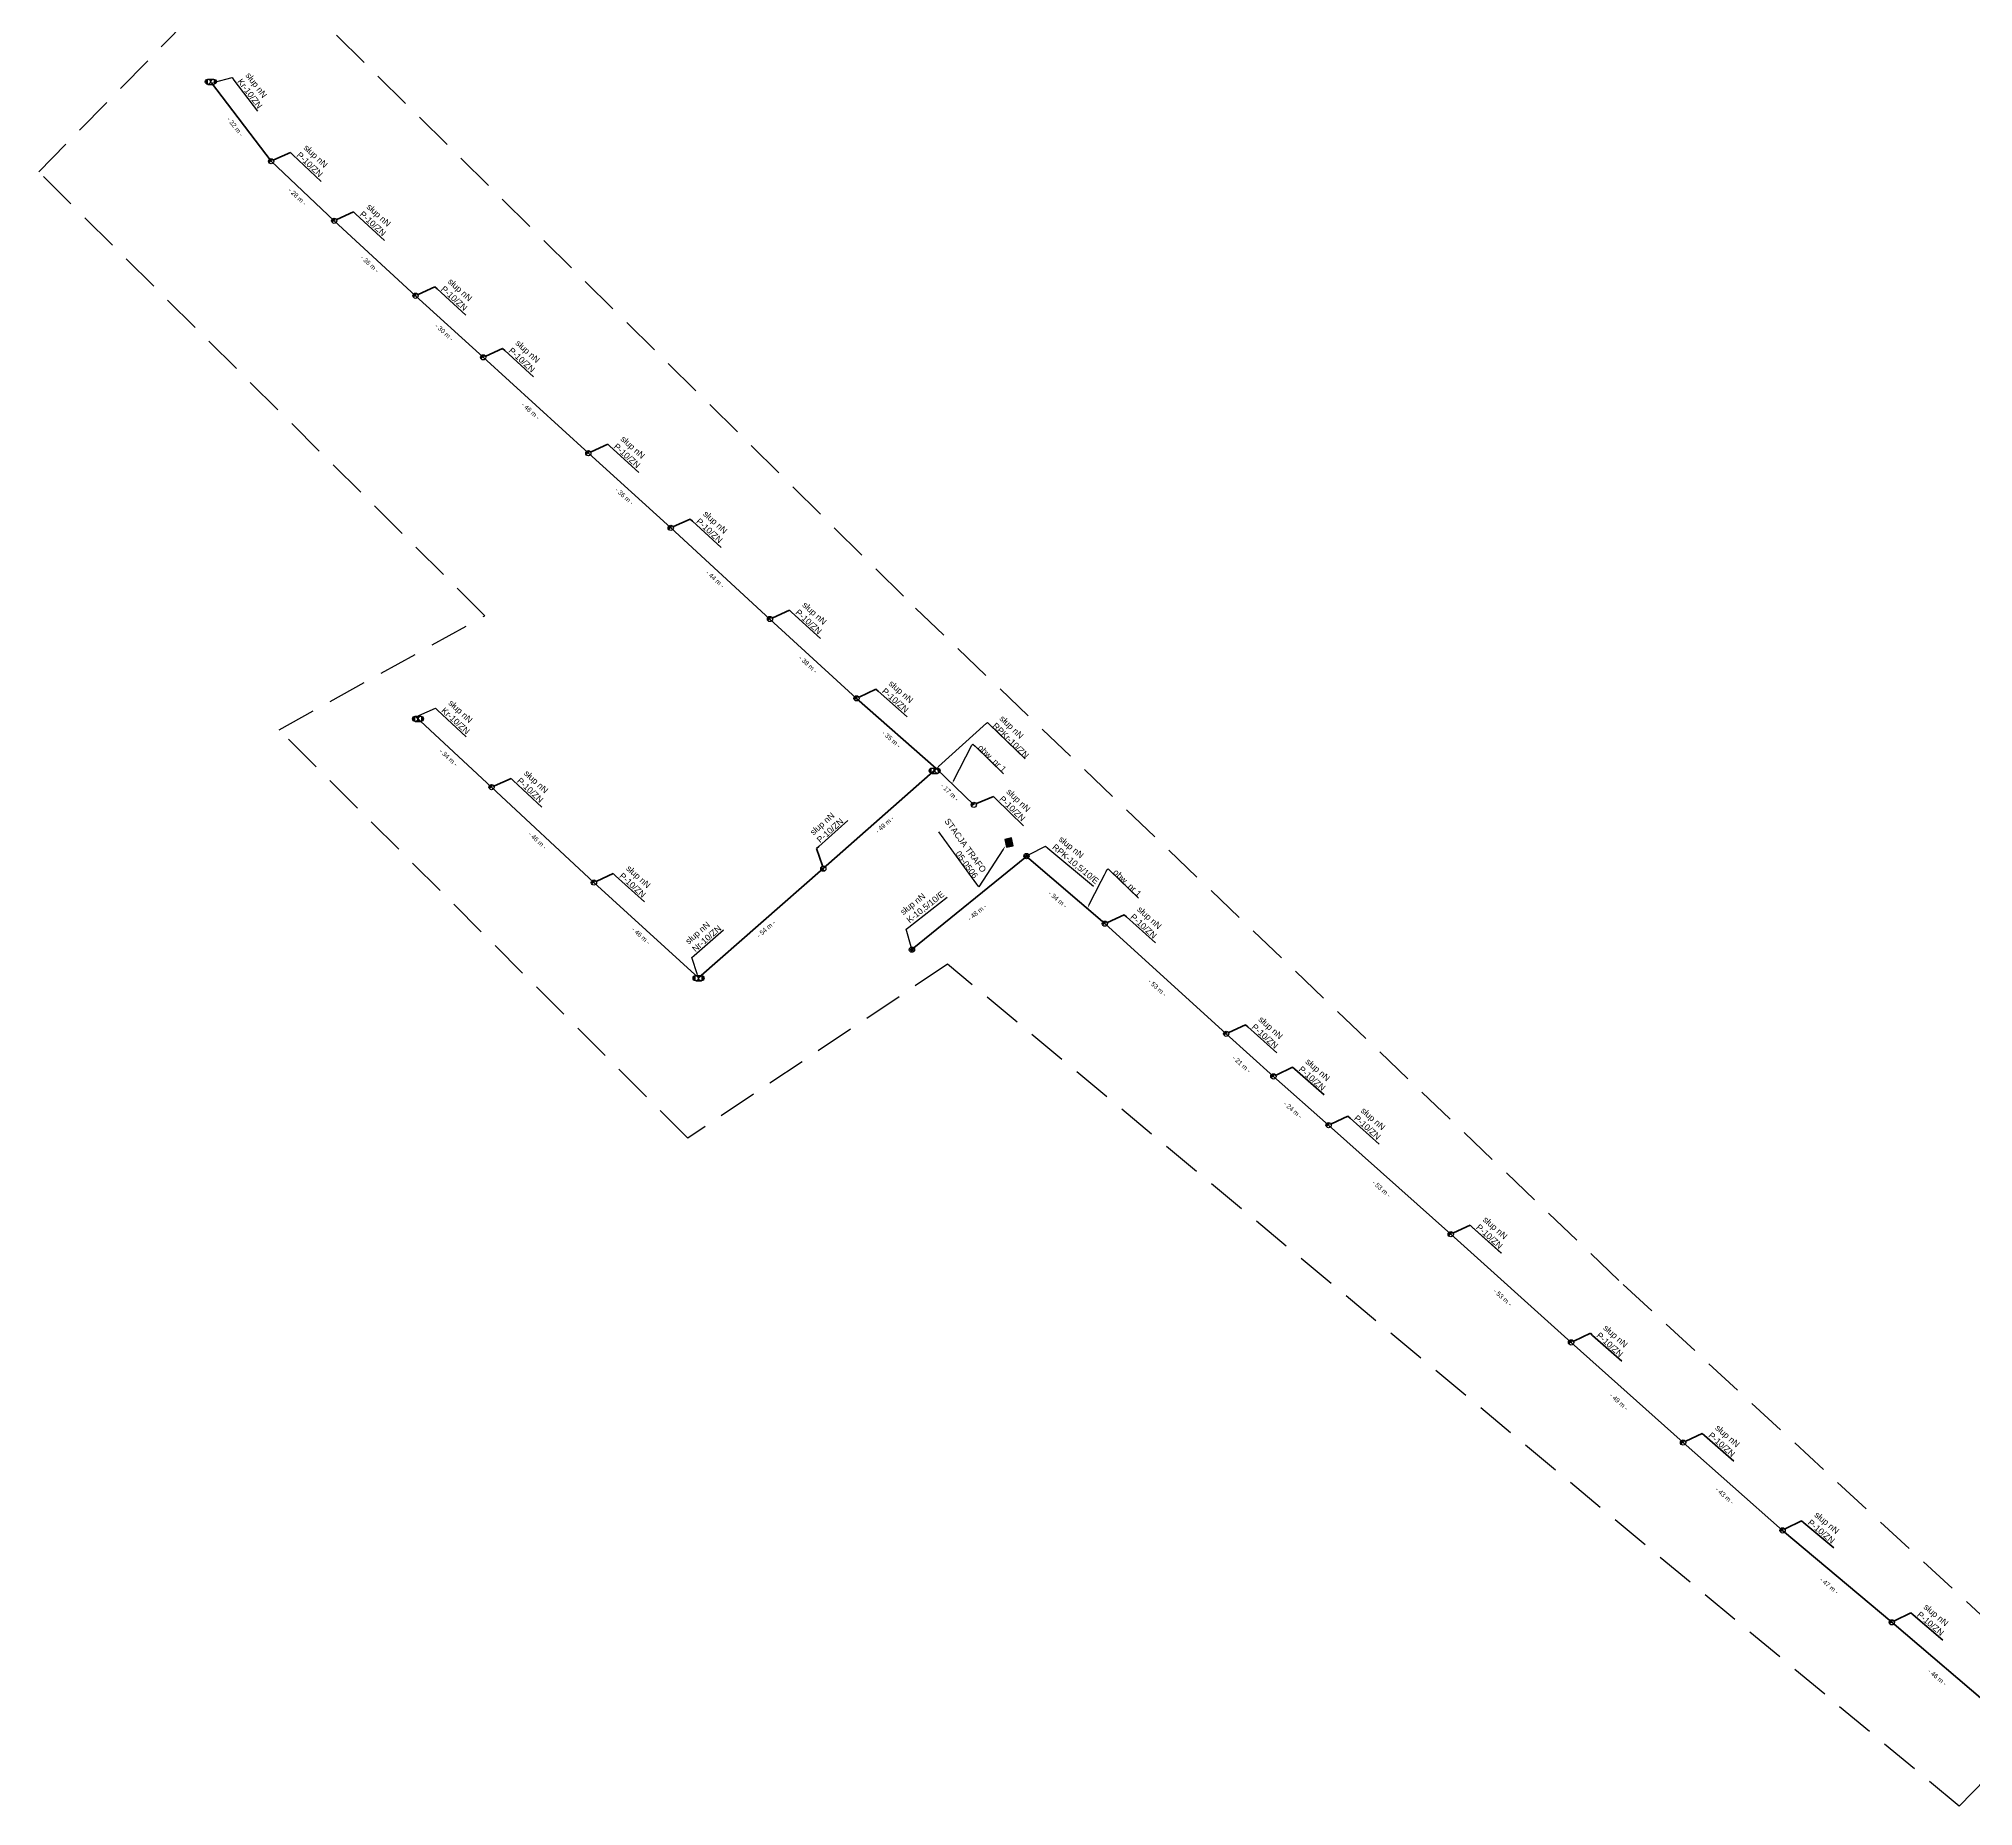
# Model space of a CAD drawing. Header units: millimetres. Extents: x 7530258 to 7533485, y 5764674 to 5768549.
# Drawn here: x 7530722 to 7531353, y 5767279 to 5767856 of the extents above; entities that cross this region are included whole.
import ezdxf
from ezdxf import colors
from ezdxf.entities.mleader import LeaderData, LeaderLine
from ezdxf.math import Vec2, Vec3

# ---------------------------------------------------------------- set-up
doc = ezdxf.new("R2010")
doc.units = ezdxf.units.MM
doc.linetypes.add('Celestynow_test|1_3', pattern=[1, 0.5, -0.5])
doc.linetypes.add('DASHED', pattern=[19.05, 12.7, -6.35])
for name, color, linetype, lineweight in [('!SN', 6, 'Celestynow_test|1_3', 70), ('!TELE', 3, 'Continuous', 50), ('!wymiary', 7, 'Continuous', 25)]:
    doc.layers.add(name, color=color, linetype=linetype, lineweight=lineweight)
for name, color, linetype in [('!trafo', 6, 'DASHED'), ('_arkusze model', 7, 'Continuous'), ('_MM LINIA Sn', 40, 'Continuous'), ('_MM opisy', 7, 'Continuous'), ('_MM slupy', 5, 'Continuous'), ('_mm trafo', 3, 'Continuous')]:
    doc.layers.add(name, color=color, linetype=linetype)
doc.layers.get('_arkusze model').off()
doc.styles.get("Standard").update_dxf_attribs({"font": 'ARIAL.TTF'})
doc.dimstyles.new('opis linie', dxfattribs={"dimtxt": 1.5, "dimasz": 0.18, "dimexe": 0.18, "dimexo": 0.0625, "dimgap": 2.5, "dimtad": 4, "dimdec": 0, "dimzin": 0, "dimdsep": 46, "dimtxsty": 'Standard', "dimcen": 0.09, "dimse1": 1, "dimse2": 1, "dimsd1": 1, "dimsd2": 1, "dimclrt": 256, "dimadec": 0, "dimazin": 0, "dimtfac": 1, "dimtdec": 0, "dimtofl": 0, "dimtmove": 0, "dimatfit": 3, "dimfxl": 1, "dimtfill": 1, "dimtolj": 1, "dimtzin": 0, "dimarcsym": 0})

# ---------------------------------------------------------------- blocks, each defined once
blk = doc.blocks.new('ZN')
at = {"layer": '_MM slupy', "transparency": 33554687}
h = blk.add_hatch(color=256, dxfattribs=at)
h.dxf.hatch_style = 1
h.paths.add_polyline_path([(0, -0.86), (0, 0.86, 1)])
at = {"layer": '_MM slupy'}
blk.add_circle((0, 0), 0.857, dxfattribs=at)
blk = doc.blocks.new('R')
at = {"layer": '_MM slupy', "transparency": 33554687}
h = blk.add_hatch(color=256, dxfattribs=at)
h.dxf.hatch_style = 1
h.paths.add_polyline_path([(-0.93, -0.86), (-0.93, 0.86, 1)])
h = blk.add_hatch(color=256, dxfattribs=at)
h.dxf.hatch_style = 1
h.paths.add_polyline_path([(0.93, 0.86), (0.93, -0.86, 1)])
at = {"layer": '_MM slupy'}
for points in [[(-0.93, 0.86), (0.93, 0.86)], [(-0.93, -0.86), (0.93, -0.86)]]:
    blk.add_lwpolyline(points, dxfattribs=at)
for centre in [(-0.93, 0), (0.93, 0)]:
    blk.add_circle(centre, 0.857, dxfattribs=at)
blk = doc.blocks.new('E')
at = {"layer": '_MM slupy'}
h = blk.add_hatch(color=256, dxfattribs=at)
h.dxf.hatch_style = 1
h.paths.add_polyline_path([(0.27, 0.37, 1), (-0.27, -0.37, 1)])
for radius in [0.857, 0.457]:
    blk.add_circle((0, 0), radius, dxfattribs=at)
blk = doc.blocks.new('*D461')
at = {"layer": '!wymiary', "insert": (7531199.52, 5767445.09), "char_height": 1.5, "attachment_point": 5, "rotation": 318.0394, "bg_fill": 3, "box_fill_scale": 1.1, "bg_fill_color": 9, "bg_fill_true_color": 13158600, "bg_fill_transparency": 0}
blk.add_mtext('\\A1;- 53 m -', dxfattribs=at)
blk = doc.blocks.new('*D462')
at = {"layer": '!wymiary', "insert": (7531237.43, 5767411.08), "char_height": 1.5, "attachment_point": 5, "rotation": 318.18304, "bg_fill": 3, "box_fill_scale": 1.1, "bg_fill_color": 9, "bg_fill_true_color": 13158600, "bg_fill_transparency": 0}
blk.add_mtext('\\A1;- 49 m -', dxfattribs=at)
blk = doc.blocks.new('*D463')
at = {"layer": '!wymiary', "insert": (7531271.96, 5767380.39), "char_height": 1.5, "attachment_point": 5, "rotation": 318.57517, "bg_fill": 3, "box_fill_scale": 1.1, "bg_fill_color": 9, "bg_fill_true_color": 13158600, "bg_fill_transparency": 0}
blk.add_mtext('\\A1;- 43 m -', dxfattribs=at)
blk = doc.blocks.new('*D464')
at = {"layer": '!wymiary', "insert": (7531306.1, 5767351.01), "char_height": 1.5, "attachment_point": 5, "rotation": 319.90305, "bg_fill": 3, "box_fill_scale": 1.1, "bg_fill_color": 9, "bg_fill_true_color": 13158600, "bg_fill_transparency": 0}
blk.add_mtext('\\A1;- 47 m -', dxfattribs=at)
blk = doc.blocks.new('*D465')
at = {"layer": '!wymiary', "insert": (7531341.34, 5767321.14), "char_height": 1.5, "attachment_point": 5, "rotation": 319.57216, "bg_fill": 3, "box_fill_scale": 1.1, "bg_fill_color": 9, "bg_fill_true_color": 13158600, "bg_fill_transparency": 0}
blk.add_mtext('\\A1;- 46 m -', dxfattribs=at)
blk = doc.blocks.new('*D493')
at = {"layer": '!wymiary', "insert": (7531027.98, 5767570.74), "char_height": 1.5, "attachment_point": 5, "rotation": 38.96023, "bg_fill": 3, "box_fill_scale": 1.1, "bg_fill_color": 9, "bg_fill_true_color": 13158600, "bg_fill_transparency": 0}
blk.add_mtext('\\A1;- 48 m -', dxfattribs=at)
blk = doc.blocks.new('*D494')
at = {"layer": '!wymiary', "insert": (7531054.31, 5767574.96), "char_height": 1.5, "attachment_point": 5, "rotation": 319.48484, "bg_fill": 3, "box_fill_scale": 1.1, "bg_fill_color": 9, "bg_fill_true_color": 13158600, "bg_fill_transparency": 0}
blk.add_mtext('\\A1;- 34 m -', dxfattribs=at)
blk = doc.blocks.new('*D495')
at = {"layer": '!wymiary', "insert": (7531086.81, 5767546.13), "char_height": 1.5, "attachment_point": 5, "rotation": 317.75892, "bg_fill": 3, "box_fill_scale": 1.1, "bg_fill_color": 9, "bg_fill_true_color": 13158600, "bg_fill_transparency": 0}
blk.add_mtext('\\A1;- 53 m -', dxfattribs=at)
blk = doc.blocks.new('*D496')
at = {"layer": '!wymiary', "insert": (7531114.32, 5767521.21), "char_height": 1.5, "attachment_point": 5, "rotation": 317.92544, "bg_fill": 3, "box_fill_scale": 1.1, "bg_fill_color": 9, "bg_fill_true_color": 13158600, "bg_fill_transparency": 0}
blk.add_mtext('\\A1;- 21 m -', dxfattribs=at)
blk = doc.blocks.new('*D497')
at = {"layer": '!wymiary', "insert": (7531131.06, 5767506.27), "char_height": 1.5, "attachment_point": 5, "rotation": 318.55449, "bg_fill": 3, "box_fill_scale": 1.1, "bg_fill_color": 9, "bg_fill_true_color": 13158600, "bg_fill_transparency": 0}
blk.add_mtext('\\A1;- 24 m -', dxfattribs=at)
blk = doc.blocks.new('*D498')
at = {"layer": '!wymiary', "insert": (7531159.97, 5767480.53), "char_height": 1.5, "attachment_point": 5, "rotation": 318.23374, "bg_fill": 3, "box_fill_scale": 1.1, "bg_fill_color": 9, "bg_fill_true_color": 13158600, "bg_fill_transparency": 0}
blk.add_mtext('\\A1;- 53 m -', dxfattribs=at)
blk = doc.blocks.new('*D499')
at = {"layer": '!wymiary', "insert": (7530997.84, 5767599.39), "char_height": 1.5, "attachment_point": 5, "rotation": 41.53535, "bg_fill": 3, "box_fill_scale": 1.1, "bg_fill_color": 9, "bg_fill_true_color": 13158600, "bg_fill_transparency": 0}
blk.add_mtext('\\A1;- 49 m -', dxfattribs=at)
blk = doc.blocks.new('*D500')
at = {"layer": '!wymiary', "insert": (7530959.11, 5767565.32), "char_height": 1.5, "attachment_point": 5, "rotation": 41.14366, "bg_fill": 3, "box_fill_scale": 1.1, "bg_fill_color": 9, "bg_fill_true_color": 13158600, "bg_fill_transparency": 0}
blk.add_mtext('\\A1;- 54 m -', dxfattribs=at)
blk = doc.blocks.new('*D501')
at = {"layer": '!wymiary', "insert": (7530918.33, 5767563.09), "char_height": 1.5, "attachment_point": 5, "rotation": 317.6601, "bg_fill": 3, "box_fill_scale": 1.1, "bg_fill_color": 9, "bg_fill_true_color": 13158600, "bg_fill_transparency": 0}
blk.add_mtext('\\A1;- 46 m -', dxfattribs=at)
blk = doc.blocks.new('*D502')
at = {"layer": '!wymiary', "insert": (7530884.56, 5767594.21), "char_height": 1.5, "attachment_point": 5, "rotation": 316.99898, "bg_fill": 3, "box_fill_scale": 1.1, "bg_fill_color": 9, "bg_fill_true_color": 13158600, "bg_fill_transparency": 0}
blk.add_mtext('\\A1;- 46 m -', dxfattribs=at)
blk = doc.blocks.new('*D503')
at = {"layer": '!wymiary', "insert": (7530855.52, 5767621.25), "char_height": 1.5, "attachment_point": 5, "rotation": 317.10507, "bg_fill": 3, "box_fill_scale": 1.1, "bg_fill_color": 9, "bg_fill_true_color": 13158600, "bg_fill_transparency": 0}
blk.add_mtext('\\A1;- 34 m -', dxfattribs=at)
blk = doc.blocks.new('*D504')
at = {"layer": '!wymiary', "insert": (7531019.07, 5767609.96), "char_height": 1.5, "attachment_point": 5, "rotation": 315.94394, "bg_fill": 3, "box_fill_scale": 1.1, "bg_fill_color": 9, "bg_fill_true_color": 13158600, "bg_fill_transparency": 0}
blk.add_mtext('\\A1;- 17 m -', dxfattribs=at)
blk = doc.blocks.new('*D505')
at = {"layer": '!wymiary', "insert": (7531000.03, 5767627.25), "char_height": 1.5, "attachment_point": 5, "rotation": 318.62303, "bg_fill": 3, "box_fill_scale": 1.1, "bg_fill_color": 9, "bg_fill_true_color": 13158600, "bg_fill_transparency": 0}
blk.add_mtext('\\A1;- 35 m -', dxfattribs=at)
blk = doc.blocks.new('*D506')
at = {"layer": '!wymiary', "insert": (7530972.85, 5767651.68), "char_height": 1.5, "attachment_point": 5, "rotation": 317.51845, "bg_fill": 3, "box_fill_scale": 1.1, "bg_fill_color": 9, "bg_fill_true_color": 13158600, "bg_fill_transparency": 0}
blk.add_mtext('\\A1;- 38 m -', dxfattribs=at)
blk = doc.blocks.new('*D507')
at = {"layer": '!wymiary', "insert": (7530942.54, 5767679.51), "char_height": 1.5, "attachment_point": 5, "rotation": 317.41951, "bg_fill": 3, "box_fill_scale": 1.1, "bg_fill_color": 9, "bg_fill_true_color": 13158600, "bg_fill_transparency": 0}
blk.add_mtext('\\A1;- 44 m -', dxfattribs=at)
blk = doc.blocks.new('*D508')
at = {"layer": '!wymiary', "insert": (7530912.91, 5767706.55), "char_height": 1.5, "attachment_point": 5, "rotation": 317.83148, "bg_fill": 3, "box_fill_scale": 1.1, "bg_fill_color": 9, "bg_fill_true_color": 13158600, "bg_fill_transparency": 0}
blk.add_mtext('\\A1;- 36 m -', dxfattribs=at)
blk = doc.blocks.new('*D509')
at = {"layer": '!wymiary', "insert": (7530882.3, 5767734.38), "char_height": 1.5, "attachment_point": 5, "rotation": 317.62148, "bg_fill": 3, "box_fill_scale": 1.1, "bg_fill_color": 9, "bg_fill_true_color": 13158600, "bg_fill_transparency": 0}
blk.add_mtext('\\A1;- 46 m -', dxfattribs=at)
blk = doc.blocks.new('*D510')
at = {"layer": '!wymiary', "insert": (7530854.11, 5767760.08), "char_height": 1.5, "attachment_point": 5, "rotation": 317.68703, "bg_fill": 3, "box_fill_scale": 1.1, "bg_fill_color": 9, "bg_fill_true_color": 13158600, "bg_fill_transparency": 0}
blk.add_mtext('\\A1;- 30 m -', dxfattribs=at)
blk = doc.blocks.new('*D511')
at = {"layer": '!wymiary', "insert": (7530829.79, 5767782.37), "char_height": 1.5, "attachment_point": 5, "rotation": 317.34271, "bg_fill": 3, "box_fill_scale": 1.1, "bg_fill_color": 9, "bg_fill_true_color": 13158600, "bg_fill_transparency": 0}
blk.add_mtext('\\A1;- 36 m -', dxfattribs=at)
blk = doc.blocks.new('*D512')
at = {"layer": '!wymiary', "insert": (7530806.2, 5767804.33), "char_height": 1.5, "attachment_point": 5, "rotation": 316.66392, "bg_fill": 3, "box_fill_scale": 1.1, "bg_fill_color": 9, "bg_fill_true_color": 13158600, "bg_fill_transparency": 0}
blk.add_mtext('\\A1;- 28 m -', dxfattribs=at)
blk = doc.blocks.new('*D513')
at = {"layer": '!wymiary', "insert": (7530785.9, 5767827.13), "char_height": 1.5, "attachment_point": 5, "rotation": 307.28798, "bg_fill": 3, "box_fill_scale": 1.1, "bg_fill_color": 9, "bg_fill_true_color": 13158600, "bg_fill_transparency": 0}
blk.add_mtext('\\A1;- 32 m -', dxfattribs=at)
blk = doc.blocks.new('trafo')
at = {"layer": '_mm trafo'}
h = blk.add_hatch(color=256, dxfattribs=at)
h.dxf.hatch_style = 1
h.paths.add_polyline_path([(-1.15, 1.02), (-0.52, -1.51), (1.64, -0.96), (1.01, 1.59)])
at = {"layer": '_MM LINIA Sn', "color": 2, "lineweight": 60}
for p, q in [((0.58, 0.02), (-0.43, 0.9)), ((-0.32, -0.23), (0.58, 0.02)), ((0.58, -0.92), (-0.32, -0.23)), ((0.55, -0.72), (0.41, -0.9)), ((0.41, -0.9), (0.58, -0.92)), ((0.58, -0.92), (0.55, -0.72))]:
    blk.add_line(p, q, dxfattribs=at)
at = {"layer": '_mm trafo', "flags": 128}
blk.add_lwpolyline([(-0.52, -1.52), (1.64, -0.96), (0.98, 1.58), (-1.17, 0.99), (-0.52, -1.52)], close=True, dxfattribs=at)
blk = doc.blocks.new('q')
at = {"layer": '_MM slupy'}
blk.add_blockref('ZN', (0, 0), dxfattribs=at)
at = {"layer": '_MM opisy'}
ml = blk.add_multileader_mtext('Standard', dxfattribs=at)
ml.set_content('\\pxql;słup nN\\PP-10/ZN', color=256)
ml.set_leader_properties()
ml.build(insert=Vec2(0, 0))
ml.multileader.update_dxf_attribs({"has_text_frame": 1, "text_left_attachment_type": 5, "text_right_attachment_type": 5, "dogleg_length": 1, "arrow_head_size": 1})
ctx = ml.context
ctx.base_point, ctx.char_height, ctx.arrow_head_size, ctx.landing_gap_size, ctx.plane_origin = Vec3(3.71, 6.41), 2, 1, 1, Vec3(1.72, -1.42)
ctx.left_attachment, ctx.right_attachment = 5, 5
notes = []
notes.append((ctx, [(0, (1, 1, 0), (2.71, 6.41), (1, 0), 1, [(0, [(0, 0), (2.71, 6.41)], 0, [])])]))
ctx.mtext.insert, ctx.mtext.flow_direction = Vec3(4.71, 12.21), 5
ctx.mtext.has_bg_fill, ctx.mtext.bg_color, ctx.mtext.bg_scale_factor, ctx.mtext.bg_transparency, ctx.mtext.use_window_bg_color = 1, -1023410175, 1, 0, 1
for ctx, leaders in notes:
    for number, flags, end, landing, length, lines in leaders:
        leader = LeaderData()
        leader.index, (leader.has_last_leader_line, leader.has_dogleg_vector, leader.attachment_direction) = number, flags
        leader.last_leader_point, leader.dogleg_vector, leader.dogleg_length = Vec3(end), Vec3(landing), length
        for number, points, colour, breaks in lines:
            line = LeaderLine()
            line.index, line.vertices, line.color, line.breaks = number, Vec3.list(points), colors.encode_raw_color(colour), breaks
            leader.lines.append(line)
        ctx.leaders.append(leader)

msp = doc.modelspace()

# ---------------------------------------------------------------- linework, layer by layer
at = {"layer": '!TELE'}
for points in [[(7530778.17, 5767841.43), (7530797.63, 5767815.88), (7530818.22, 5767796.45), (7530844.76, 5767771.99), (7530866.84, 5767751.89), (7530901.15, 5767720.59), (7530928.04, 5767696.23), (7530960.42, 5767666.48), (7530988.68, 5767640.6), (7531014.7, 5767617.68), (7531026.93, 5767605.85)], [(7530844.89, 5767634.56), (7530869.57, 5767611.63), (7530902.97, 5767580.48), (7530937.07, 5767549.41), (7530977.83, 5767585.02), (7531014.51, 5767617.52)], [(7531006.79, 5767558.77), (7531044.12, 5767588.95), (7531069.71, 5767567.08), (7531109.3, 5767531.13), (7531124.7, 5767517.23), (7531142.72, 5767501.32), (7531182.57, 5767465.73)], [(7531182.57, 5767465.73), (7531221.84, 5767430.42), (7531258.38, 5767397.73), (7531290.86, 5767369.07), (7531326.49, 5767339.07), (7531361.4, 5767309.33)]]:
    msp.add_lwpolyline(points, dxfattribs=at)
at = {"layer": '!trafo', "color": 3}
msp.add_lwpolyline([(7530721.79, 5767812.42), (7530791.83, 5767883.85), (7531007.96, 5767670.02), (7531238.84, 5767449.28), (7531383.66, 5767315.61), (7531348.52, 5767279.03), (7531018.4, 5767553.8), (7530933.62, 5767497.1), (7530800.23, 5767630.31), (7530867.37, 5767667.57), (7530721.79, 5767812.42)], dxfattribs=at)

# ---------------------------------------------------------------- next in the draw order: block references
at = {"layer": '!TELE'}
for p, rotation in [((7530797.63, 5767815.88), 316.6639227779016), ((7530844.76, 5767771.99), 317.6870336261786), ((7530901.15, 5767720.59), 317.8314753650439), ((7530928.04, 5767696.23), 317.4195092161975), ((7530960.42, 5767666.48), 317.5184534526086), ((7530988.68, 5767640.6), 318.6230271537826), ((7530869.57, 5767611.63), 316.9989771457243), ((7531026.93, 5767605.85), 315.9439383986301), ((7530977.83, 5767585.02), 41.53535478112362), ((7530902.97, 5767580.48), 317.6600979381357), ((7531069.71, 5767567.08), 317.7589162785411), ((7531109.3, 5767531.13), 317.9254417604307), ((7531182.57, 5767465.73), 318.0393995660793), ((7531221.84, 5767430.42), 318.1830387112024), ((7531258.38, 5767397.73), 318.5751675246434), ((7531290.86, 5767369.07), 319.9030542352093), ((7531326.49, 5767339.07), 319.5721600360374)]:
    msp.add_blockref('q', p, dxfattribs=dict(at, rotation=rotation))

# ---------------------------------------------------------------- next in the draw order: leaders
at = {"layer": '_MM opisy'}
ml = msp.add_multileader_mtext('Standard', dxfattribs=at)
ml.set_content('\\pxql;słup nN\\PKr-10/ZN', color=256)
ml.set_leader_properties()
ml.build(insert=Vec2(0, 0))
ml.multileader.update_dxf_attribs({"has_text_frame": 1, "text_left_attachment_type": 5, "text_right_attachment_type": 5, "dogleg_length": 1, "arrow_head_size": 1})
ctx = ml.context
ctx.base_point, ctx.char_height, ctx.arrow_head_size, ctx.landing_gap_size, ctx.plane_origin, ctx.plane_x_axis, ctx.plane_y_axis = Vec3(7530785.52, 5767842.36), 2, 1, 1, Vec3(7530778.08, 5767839.2), Vec3(0.605821, -0.795601), Vec3(0.795601, 0.605821)
ctx.left_attachment, ctx.right_attachment = 5, 5
notes = []
notes.append((ctx, [(0, (1, 1, 0), (7530784.91, 5767843.16), (0.605821, -0.795601), 1, [(0, [(7530778.17, 5767841.43), (7530784.91, 5767843.16)], 0, [])])]))
ctx.mtext.insert, ctx.mtext.text_direction, ctx.mtext.flow_direction = Vec3(7530790.74, 5767845.08), Vec3(0.605821, -0.795601), 5
ctx.mtext.has_bg_fill, ctx.mtext.bg_color, ctx.mtext.bg_scale_factor, ctx.mtext.bg_transparency, ctx.mtext.use_window_bg_color = 1, -1023410175, 1, 0, 1
ml = msp.add_multileader_mtext('Standard', dxfattribs=at)
ml.set_content('\\pxql;słup nN\\PKr-10/ZN', color=256)
ml.set_leader_properties()
ml.build(insert=Vec2(0, 0))
ml.multileader.update_dxf_attribs({"has_text_frame": 1, "text_left_attachment_type": 5, "text_right_attachment_type": 5, "dogleg_length": 1, "arrow_head_size": 1})
ctx = ml.context
ctx.base_point, ctx.char_height, ctx.arrow_head_size, ctx.landing_gap_size, ctx.plane_origin, ctx.plane_x_axis, ctx.plane_y_axis = Vec3(7530851.97, 5767636.73), 2, 1, 1, Vec3(7530845.18, 5767632.35), Vec3(0.732603, -0.680656), Vec3(0.680656, 0.732603)
ctx.left_attachment, ctx.right_attachment = 5, 5
notes.append((ctx, [(0, (1, 1, 0), (7530851.24, 5767637.41), (0.732603, -0.680656), 1, [(0, [(7530844.89, 5767634.56), (7530851.24, 5767637.41)], 0, [])])]))
ctx.mtext.insert, ctx.mtext.text_direction, ctx.mtext.flow_direction = Vec3(7530856.65, 5767640.3), Vec3(0.732603, -0.680656), 5
ctx.mtext.has_bg_fill, ctx.mtext.bg_color, ctx.mtext.bg_scale_factor, ctx.mtext.bg_transparency, ctx.mtext.use_window_bg_color = 1, -1023410175, 1, 0, 1
ml = msp.add_multileader_mtext('Standard', dxfattribs=at)
ml.set_content('\\pxql;słup nN\\PK-10,5/10/E', color=256)
ml.set_leader_properties()
ml.build(insert=Vec2(0, 0))
ml.multileader.update_dxf_attribs({"has_text_frame": 1, "text_left_attachment_type": 5, "text_right_attachment_type": 5, "dogleg_length": 1, "arrow_head_size": 1})
ctx = ml.context
ctx.base_point, ctx.char_height, ctx.arrow_head_size, ctx.landing_gap_size, ctx.plane_origin, ctx.plane_x_axis, ctx.plane_y_axis = Vec3(7531005.7, 5767565.91), 2, 1, 1, Vec3(7531008.97, 5767558.53), Vec3(0.785571, 0.618772), Vec3(-0.618772, 0.785571)
ctx.left_attachment, ctx.right_attachment = 5, 5
notes.append((ctx, [(0, (1, 1, 0), (7531004.91, 5767565.29), (0.785571, 0.618772), 1, [(0, [(7531006.75, 5767558.58), (7531004.91, 5767565.29)], 0, [])])]))
ctx.mtext.insert, ctx.mtext.text_direction, ctx.mtext.flow_direction = Vec3(7531002.67, 5767571.37), Vec3(0.785571, 0.618772), 5
ctx.mtext.has_bg_fill, ctx.mtext.bg_color, ctx.mtext.bg_scale_factor, ctx.mtext.bg_transparency, ctx.mtext.use_window_bg_color = 1, -1023410175, 1, 0, 1
ml = msp.add_multileader_mtext('Standard', dxfattribs=at)
ml.set_content('\\pxql;słup nN\\PNr-10/ZN', color=256)
ml.set_leader_properties()
ml.build(insert=Vec2(0, 0))
ml.multileader.update_dxf_attribs({"has_text_frame": 1, "text_left_attachment_type": 5, "text_right_attachment_type": 5, "dogleg_length": 1, "arrow_head_size": 1})
ctx = ml.context
ctx.base_point, ctx.char_height, ctx.arrow_head_size, ctx.landing_gap_size, ctx.plane_origin, ctx.plane_x_axis, ctx.plane_y_axis = Vec3(7530935.65, 5767556.68), 2, 1, 1, Vec3(7530939.3, 5767549.47), Vec3(0.753062, 0.657949), Vec3(-0.657949, 0.753062)
ctx.left_attachment, ctx.right_attachment = 5, 5
notes.append((ctx, [(0, (1, 1, 0), (7530934.9, 5767556.02), (0.753062, 0.657949), 1, [(0, [(7530937.07, 5767549.41), (7530934.9, 5767556.02)], 0, [])])]))
ctx.mtext.insert, ctx.mtext.text_direction, ctx.mtext.flow_direction = Vec3(7530932.59, 5767561.7), Vec3(0.753062, 0.657949), 5
ctx.mtext.has_bg_fill, ctx.mtext.bg_color, ctx.mtext.bg_scale_factor, ctx.mtext.bg_transparency, ctx.mtext.use_window_bg_color = 1, -1023410175, 1, 0, 1
for ctx, leaders in notes:
    for number, flags, end, landing, length, lines in leaders:
        leader = LeaderData()
        leader.index, (leader.has_last_leader_line, leader.has_dogleg_vector, leader.attachment_direction) = number, flags
        leader.last_leader_point, leader.dogleg_vector, leader.dogleg_length = Vec3(end), Vec3(landing), length
        for number, points, colour, breaks in lines:
            line = LeaderLine()
            line.index, line.vertices, line.color, line.breaks = number, Vec3.list(points), colors.encode_raw_color(colour), breaks
            leader.lines.append(line)
        ctx.leaders.append(leader)

# ---------------------------------------------------------------- next in the draw order: block references
at = {"layer": '!SN'}
for p in [(7530777.93, 5767841.8), (7530845.57, 5767633.91), (7530937.11, 5767549.28)]:
    msp.add_blockref('R', p, dxfattribs=at)
at = {"layer": '!TELE'}
for p, rotation in [((7530818.22, 5767796.45), 317.3427073781874), ((7530866.84, 5767751.89), 317.621475082281), ((7531124.7, 5767517.23), 318.5544883896465), ((7531182.57, 5767465.73), 318.2337448215395)]:
    msp.add_blockref('q', p, dxfattribs=dict(at, rotation=rotation))
at = {"rotation": 38.22648709086728}
msp.add_blockref('E', (7531006.75, 5767558.58), dxfattribs=at)

# ---------------------------------------------------------------- next in the draw order: leaders
at = {"layer": '_MM opisy'}
ml = msp.add_multileader_mtext('Standard', dxfattribs=at)
ml.set_content('\\pxql;słup nN\\PRPKr-10/ZN', color=256)
ml.set_leader_properties()
ml.build(insert=Vec2(0, 0))
ml.multileader.update_dxf_attribs({"has_text_frame": 1, "text_left_attachment_type": 5, "text_right_attachment_type": 5, "dogleg_length": 1, "arrow_head_size": 1})
ctx = ml.context
ctx.base_point, ctx.char_height, ctx.arrow_head_size, ctx.landing_gap_size, ctx.plane_origin, ctx.plane_x_axis, ctx.plane_y_axis = Vec3(7531032.08, 5767632.05), 2, 1, 1, Vec3(7531014.95, 5767615.47), Vec3(0.71866, -0.695362), Vec3(0.695362, 0.71866)
ctx.left_attachment, ctx.right_attachment = 5, 5
notes = []
notes.append((ctx, [(0, (1, 1, 0), (7531031.36, 5767632.75), (0.71866, -0.695362), 1, [(0, [(7531014.7, 5767617.68), (7531031.08, 5767632.46)], 0, [])])]))
ctx.mtext.insert, ctx.mtext.text_direction, ctx.mtext.flow_direction = Vec3(7531036.55, 5767635.24), Vec3(0.71866, -0.695362), 5
ctx.mtext.has_bg_fill, ctx.mtext.bg_color, ctx.mtext.bg_scale_factor, ctx.mtext.bg_transparency, ctx.mtext.use_window_bg_color = 1, -1023410175, 1, 0, 1
ml = msp.add_multileader_mtext('Standard', dxfattribs=at)
ml.set_content('\\pxql;słup nN\\PRPK-10,5/10/E', color=256)
ml.set_leader_properties()
ml.build(insert=Vec2(0, 0))
ml.multileader.update_dxf_attribs({"has_text_frame": 1, "text_left_attachment_type": 5, "text_right_attachment_type": 5, "dogleg_length": 1, "arrow_head_size": 1})
ctx = ml.context
ctx.base_point, ctx.char_height, ctx.arrow_head_size, ctx.landing_gap_size, ctx.plane_origin, ctx.plane_x_axis, ctx.plane_y_axis = Vec3(7531051.05, 5767591.7), 2, 1, 1, Vec3(7531044.53, 5767586.94), Vec3(0.771086, -0.63673), Vec3(0.63673, 0.771086)
ctx.left_attachment, ctx.right_attachment = 5, 5
notes.append((ctx, [(0, (1, 1, 0), (7531050.28, 5767592.34), (0.771086, -0.63673), 1, [(0, [(7531044.11, 5767589.13), (7531050.28, 5767592.34)], 0, [])])]))
ctx.mtext.insert, ctx.mtext.text_direction, ctx.mtext.flow_direction = Vec3(7531055.74, 5767595.82), Vec3(0.771086, -0.63673), 5
ctx.mtext.has_bg_fill, ctx.mtext.bg_color, ctx.mtext.bg_scale_factor, ctx.mtext.bg_transparency, ctx.mtext.use_window_bg_color = 1, -1023410175, 1, 0, 1
for ctx, leaders in notes:
    for number, flags, end, landing, length, lines in leaders:
        leader = LeaderData()
        leader.index, (leader.has_last_leader_line, leader.has_dogleg_vector, leader.attachment_direction) = number, flags
        leader.last_leader_point, leader.dogleg_vector, leader.dogleg_length = Vec3(end), Vec3(landing), length
        for number, points, colour, breaks in lines:
            line = LeaderLine()
            line.index, line.vertices, line.color, line.breaks = number, Vec3.list(points), colors.encode_raw_color(colour), breaks
            leader.lines.append(line)
        ctx.leaders.append(leader)

# ---------------------------------------------------------------- next in the draw order: block references
at = {"layer": '!SN'}
msp.add_blockref('R', (7531014.16, 5767616.97), dxfattribs=at)
at = {"layer": '!TELE', "rotation": 318.2337448215395}
msp.add_blockref('q', (7531142.72, 5767501.32), dxfattribs=at)
at = {"rotation": 320.4515511009865}
msp.add_blockref('E', (7531044.11, 5767589.13), dxfattribs=at)

# ---------------------------------------------------------------- next in the draw order: dimensions: what is measured, and where the dimension line sits
at = {"layer": '!wymiary'}
dim = msp.add_aligned_dim(p1=(7531182.57, 5767465.73), p2=(7531221.84, 5767430.42), distance=-0.75, dimstyle='opis linie', override={"dimpost": '- <> m -'}, dxfattribs=at)
dim.commit()
dim.dimension.update_dxf_attribs({"geometry": '*D461', "text_midpoint": (7531199.52, 5767445.09)})

# ---------------------------------------------------------------- next in the draw order: dimensions: what is measured, and where the dimension line sits
for p1, p2, picture, middle in [((7531006.79, 5767558.77), (7531044.12, 5767588.95), '*D493', (7531027.98, 5767570.74)), ((7531221.84, 5767430.42), (7531258.38, 5767397.73), '*D462', (7531237.43, 5767411.08))]:
    dim = msp.add_aligned_dim(p1=p1, p2=p2, distance=-0.75, dimstyle='opis linie', override={"dimpost": '- <> m -'}, dxfattribs=at)
    dim.commit()
    dim.dimension.update_dxf_attribs({"geometry": picture, "text_midpoint": middle})

# ---------------------------------------------------------------- next in the draw order: block references
at = {"layer": '_arkusze model', "rotation": 357.3066721443945}
msp.add_blockref('trafo', (7531038.22, 5767593.54), dxfattribs=at)

# ---------------------------------------------------------------- next in the draw order: dimensions: what is measured, and where the dimension line sits
at = {"layer": '!wymiary'}
for p1, p2, picture, middle in [((7531014.51, 5767617.52), (7530977.83, 5767585.02), '*D499', (7530997.84, 5767599.39)), ((7531044.12, 5767588.95), (7531069.71, 5767567.08), '*D494', (7531054.31, 5767574.96)), ((7531258.38, 5767397.73), (7531290.86, 5767369.07), '*D463', (7531271.96, 5767380.39))]:
    dim = msp.add_aligned_dim(p1=p1, p2=p2, distance=-0.75, dimstyle='opis linie', override={"dimpost": '- <> m -'}, dxfattribs=at)
    dim.commit()
    dim.dimension.update_dxf_attribs({"geometry": picture, "text_midpoint": middle})

# ---------------------------------------------------------------- next in the draw order: dimensions: what is measured, and where the dimension line sits
for p1, p2, picture, middle in [((7531026.93, 5767605.85), (7531014.7, 5767617.68), '*D504', (7531019.07, 5767609.96)), ((7530977.83, 5767585.02), (7530937.07, 5767549.41), '*D500', (7530959.11, 5767565.32)), ((7531069.71, 5767567.08), (7531109.3, 5767531.13), '*D495', (7531086.81, 5767546.13)), ((7531290.86, 5767369.07), (7531326.49, 5767339.07), '*D464', (7531306.1, 5767351.01))]:
    dim = msp.add_aligned_dim(p1=p1, p2=p2, distance=-0.75, dimstyle='opis linie', override={"dimpost": '- <> m -'}, dxfattribs=at)
    dim.commit()
    dim.dimension.update_dxf_attribs({"geometry": picture, "text_midpoint": middle})

# ---------------------------------------------------------------- next in the draw order: leaders
at = {"layer": '_MM opisy', "color": 1}
ml = msp.add_multileader_mtext('Standard', dxfattribs=at)
ml.set_content('\\pxql;obw. nr 1', color=256)
ml.set_leader_properties()
ml.build(insert=Vec2(0, 0))
ml.multileader.update_dxf_attribs({"has_text_frame": 1, "text_left_attachment_type": 5, "text_right_attachment_type": 5, "dogleg_length": 1, "arrow_head_size": 1})
ctx = ml.context
ctx.base_point, ctx.char_height, ctx.arrow_head_size, ctx.landing_gap_size, ctx.plane_origin, ctx.plane_x_axis, ctx.plane_y_axis = Vec3(7531071.48, 5767584.29), 2, 1, 1, Vec3(7531054.35, 5767567.71), Vec3(0.71866, -0.695362), Vec3(0.695362, 0.71866)
ctx.left_attachment, ctx.right_attachment = 5, 5
notes = []
notes.append((ctx, [(0, (1, 1, 0), (7531070.76, 5767584.99), (0.71866, -0.695362), 1, [(0, [(7531064.05, 5767572.17), (7531070.48, 5767584.7)], 0, [])])]))
ctx.mtext.insert, ctx.mtext.text_direction, ctx.mtext.rotation, ctx.mtext.flow_direction = Vec3(7531073.62, 5767585.06), Vec3(0.71866, -0.695362), 3.943466, 5
ctx.mtext.has_bg_fill, ctx.mtext.bg_color, ctx.mtext.bg_scale_factor, ctx.mtext.bg_transparency, ctx.mtext.use_window_bg_color = 1, -1023410175, 1, 0, 1
at = {"layer": '_mm trafo', "color": 3}
ml = msp.add_multileader_mtext('Standard', dxfattribs=at)
ml.set_content('STACJA TRAFO\\P05-0506', color=3)
ml.set_leader_properties()
ml.build(insert=Vec2(0, 0))
ml.multileader.update_dxf_attribs({"has_text_frame": 1, "text_left_attachment_type": 5, "text_right_attachment_type": 5, "dogleg_length": 1, "arrow_head_size": 1.5})
ctx = ml.context
ctx.base_point, ctx.char_height, ctx.arrow_head_size, ctx.plane_origin, ctx.plane_x_axis, ctx.plane_y_axis = Vec3(7531013.45, 5767599.93), 2, 1.5, Vec3(7531013.88, 5767572.01), Vec3(0.586772, -0.809752), Vec3(0.809752, 0.586772)
ctx.left_attachment, ctx.right_attachment, ctx.text_align_type, ctx.attachment_type = 5, 5, 2, 2
notes.append((ctx, [(0, (1, 1, 0), (7531028.53, 5767579.11), (-0.586772, 0.809752), 1, [(0, [(7531037.23, 5767592.37)], 0, [])])]))
ctx.mtext.insert, ctx.mtext.text_direction, ctx.mtext.rotation, ctx.mtext.alignment, ctx.mtext.flow_direction = Vec3(7531031.15, 5767584.72), Vec3(0.586772, -0.809752), 5.120787, 3, 5
ctx.mtext.has_bg_fill, ctx.mtext.bg_color, ctx.mtext.bg_scale_factor, ctx.mtext.bg_transparency, ctx.mtext.use_window_bg_color = 1, -1073741824, 1, 0, 1
for ctx, leaders in notes:
    for number, flags, end, landing, length, lines in leaders:
        leader = LeaderData()
        leader.index, (leader.has_last_leader_line, leader.has_dogleg_vector, leader.attachment_direction) = number, flags
        leader.last_leader_point, leader.dogleg_vector, leader.dogleg_length = Vec3(end), Vec3(landing), length
        for number, points, colour, breaks in lines:
            line = LeaderLine()
            line.index, line.vertices, line.color, line.breaks = number, Vec3.list(points), colors.encode_raw_color(colour), breaks
            leader.lines.append(line)
        ctx.leaders.append(leader)

# ---------------------------------------------------------------- next in the draw order: dimensions: what is measured, and where the dimension line sits
at = {"layer": '!wymiary'}
for p1, p2, picture, middle in [((7531014.7, 5767617.68), (7530988.68, 5767640.6), '*D505', (7531000.03, 5767627.25)), ((7530937.07, 5767549.41), (7530902.97, 5767580.48), '*D501', (7530918.33, 5767563.09)), ((7531109.3, 5767531.13), (7531124.7, 5767517.23), '*D496', (7531114.32, 5767521.21)), ((7531326.49, 5767339.07), (7531361.4, 5767309.33), '*D465', (7531341.34, 5767321.14))]:
    dim = msp.add_aligned_dim(p1=p1, p2=p2, distance=-0.75, dimstyle='opis linie', override={"dimpost": '- <> m -'}, dxfattribs=at)
    dim.commit()
    dim.dimension.update_dxf_attribs({"geometry": picture, "text_midpoint": middle})

# ---------------------------------------------------------------- next in the draw order: leaders
at = {"layer": '_MM opisy', "color": 1}
ml = msp.add_multileader_mtext('Standard', dxfattribs=at)
ml.set_content('\\pxql;obw. nr 1', color=256)
ml.set_leader_properties()
ml.build(insert=Vec2(0, 0))
ml.multileader.update_dxf_attribs({"has_text_frame": 1, "text_left_attachment_type": 5, "text_right_attachment_type": 5, "dogleg_length": 1, "arrow_head_size": 1})
ctx = ml.context
ctx.base_point, ctx.char_height, ctx.arrow_head_size, ctx.landing_gap_size, ctx.plane_origin, ctx.plane_x_axis, ctx.plane_y_axis = Vec3(7531027.33, 5767624.94), 2, 1, 1, Vec3(7531010.2, 5767608.35), Vec3(0.71866, -0.695362), Vec3(0.695362, 0.71866)
ctx.left_attachment, ctx.right_attachment = 5, 5
notes = []
notes.append((ctx, [(0, (1, 1, 0), (7531026.61, 5767625.64), (0.71866, -0.695362), 1, [(0, [(7531019.9, 5767612.82), (7531026.34, 5767625.35)], 0, [])])]))
ctx.mtext.insert, ctx.mtext.text_direction, ctx.mtext.rotation, ctx.mtext.flow_direction = Vec3(7531029.47, 5767625.71), Vec3(0.71866, -0.695362), 3.943466, 5
ctx.mtext.has_bg_fill, ctx.mtext.bg_color, ctx.mtext.bg_scale_factor, ctx.mtext.bg_transparency, ctx.mtext.use_window_bg_color = 1, -1023410175, 1, 0, 1
for ctx, leaders in notes:
    for number, flags, end, landing, length, lines in leaders:
        leader = LeaderData()
        leader.index, (leader.has_last_leader_line, leader.has_dogleg_vector, leader.attachment_direction) = number, flags
        leader.last_leader_point, leader.dogleg_vector, leader.dogleg_length = Vec3(end), Vec3(landing), length
        for number, points, colour, breaks in lines:
            line = LeaderLine()
            line.index, line.vertices, line.color, line.breaks = number, Vec3.list(points), colors.encode_raw_color(colour), breaks
            leader.lines.append(line)
        ctx.leaders.append(leader)

# ---------------------------------------------------------------- next in the draw order: dimensions: what is measured, and where the dimension line sits
at = {"layer": '!wymiary'}
for p1, p2, picture, middle in [((7530988.68, 5767640.6), (7530960.42, 5767666.48), '*D506', (7530972.85, 5767651.68)), ((7530902.97, 5767580.48), (7530869.57, 5767611.63), '*D502', (7530884.56, 5767594.21)), ((7531124.7, 5767517.23), (7531142.72, 5767501.32), '*D497', (7531131.06, 5767506.27))]:
    dim = msp.add_aligned_dim(p1=p1, p2=p2, distance=-0.75, dimstyle='opis linie', override={"dimpost": '- <> m -'}, dxfattribs=at)
    dim.commit()
    dim.dimension.update_dxf_attribs({"geometry": picture, "text_midpoint": middle})

# ---------------------------------------------------------------- next in the draw order: dimensions: what is measured, and where the dimension line sits
for p1, p2, picture, middle in [((7530960.42, 5767666.48), (7530928.04, 5767696.23), '*D507', (7530942.54, 5767679.51)), ((7530869.57, 5767611.63), (7530844.89, 5767634.56), '*D503', (7530855.52, 5767621.25)), ((7531142.72, 5767501.32), (7531182.57, 5767465.73), '*D498', (7531159.97, 5767480.53))]:
    dim = msp.add_aligned_dim(p1=p1, p2=p2, distance=-0.75, dimstyle='opis linie', override={"dimpost": '- <> m -'}, dxfattribs=at)
    dim.commit()
    dim.dimension.update_dxf_attribs({"geometry": picture, "text_midpoint": middle})

# ---------------------------------------------------------------- next in the draw order: dimensions: what is measured, and where the dimension line sits
dim = msp.add_aligned_dim(p1=(7530928.04, 5767696.23), p2=(7530901.15, 5767720.59), distance=-0.75, dimstyle='opis linie', override={"dimpost": '- <> m -'}, dxfattribs=at)
dim.commit()
dim.dimension.update_dxf_attribs({"geometry": '*D508', "text_midpoint": (7530912.91, 5767706.55)})

# ---------------------------------------------------------------- next in the draw order: dimensions: what is measured, and where the dimension line sits
dim = msp.add_aligned_dim(p1=(7530901.15, 5767720.59), p2=(7530866.84, 5767751.89), distance=-0.75, dimstyle='opis linie', override={"dimpost": '- <> m -'}, dxfattribs=at)
dim.commit()
dim.dimension.update_dxf_attribs({"geometry": '*D509', "text_midpoint": (7530882.3, 5767734.38)})

# ---------------------------------------------------------------- next in the draw order: dimensions: what is measured, and where the dimension line sits
dim = msp.add_aligned_dim(p1=(7530866.84, 5767751.89), p2=(7530844.76, 5767771.99), distance=-0.75, dimstyle='opis linie', override={"dimpost": '- <> m -'}, dxfattribs=at)
dim.commit()
dim.dimension.update_dxf_attribs({"geometry": '*D510', "text_midpoint": (7530854.11, 5767760.08)})

# ---------------------------------------------------------------- next in the draw order: dimensions: what is measured, and where the dimension line sits
dim = msp.add_aligned_dim(p1=(7530844.76, 5767771.99), p2=(7530818.22, 5767796.45), distance=-0.75, dimstyle='opis linie', override={"dimpost": '- <> m -'}, dxfattribs=at)
dim.commit()
dim.dimension.update_dxf_attribs({"geometry": '*D511', "text_midpoint": (7530829.79, 5767782.37)})

# ---------------------------------------------------------------- next in the draw order: dimensions: what is measured, and where the dimension line sits
dim = msp.add_aligned_dim(p1=(7530818.22, 5767796.45), p2=(7530797.63, 5767815.88), distance=-0.75, dimstyle='opis linie', override={"dimpost": '- <> m -'}, dxfattribs=at)
dim.commit()
dim.dimension.update_dxf_attribs({"geometry": '*D512', "text_midpoint": (7530806.2, 5767804.33)})

# ---------------------------------------------------------------- next in the draw order: dimensions: what is measured, and where the dimension line sits
dim = msp.add_aligned_dim(p1=(7530797.63, 5767815.88), p2=(7530778.17, 5767841.43), distance=-0.75, dimstyle='opis linie', override={"dimpost": '- <> m -'}, dxfattribs=at)
dim.commit()
dim.dimension.update_dxf_attribs({"geometry": '*D513', "text_midpoint": (7530785.9, 5767827.13)})

doc.saveas('drawing.dxf')
